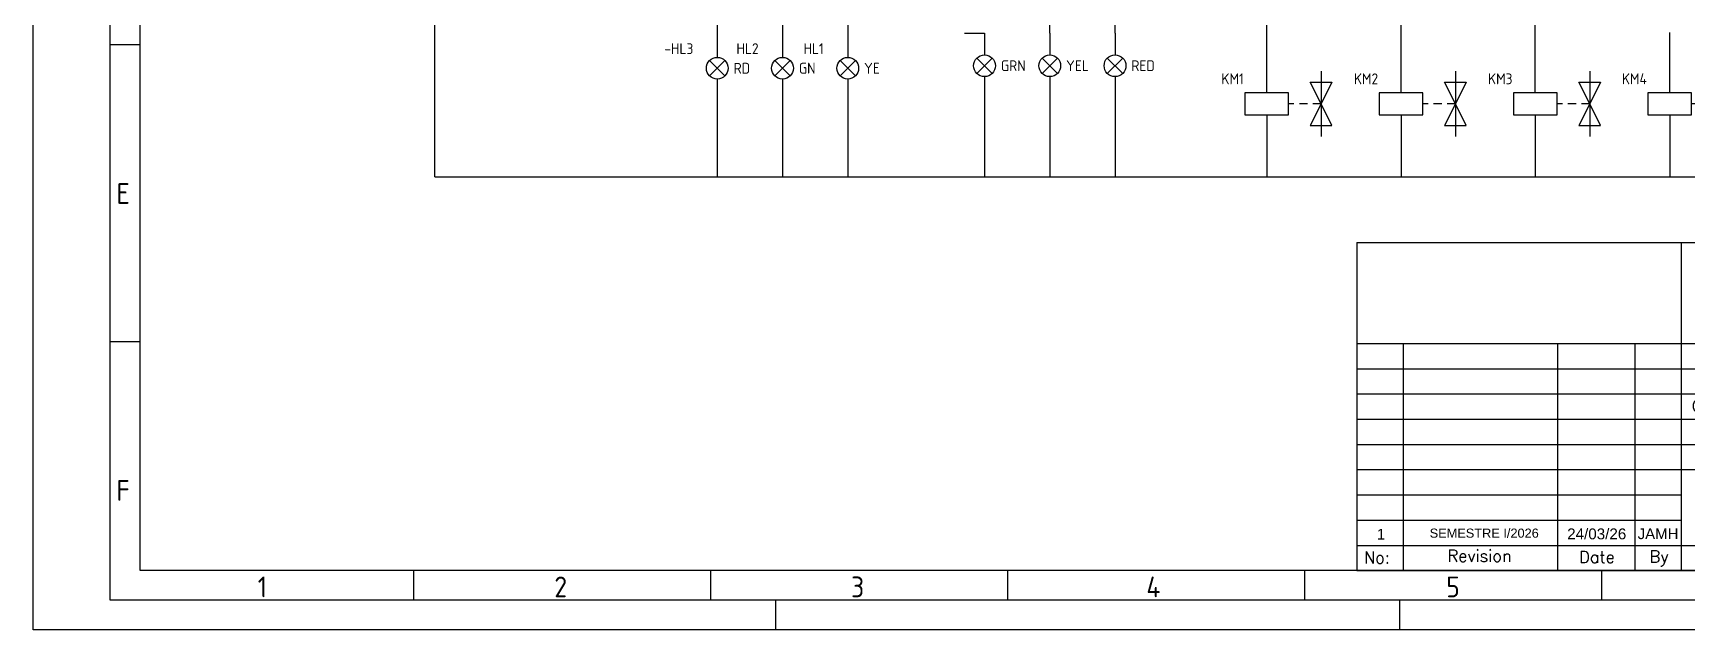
# Model space of a CAD drawing. Header units: millimetres. Extents: x 408 to 981, y 278 to 684.
# Drawn here: x 407.7 to 787.9, y 278.4 to 415.7 of the extents above; entities that cross this region are included whole.
import ezdxf
from ezdxf.enums import TextEntityAlignment as Align

# ---------------------------------------------------------------- set-up
doc = ezdxf.new("R2010")
doc.units = ezdxf.units.MM
doc.linetypes.add('DASHED', pattern=[0.75, 0.5, -0.25])
for name, color, linetype in [('025', 1, 'Continuous'), ('035', 5, 'Continuous'), ('07', 7, 'Continuous'), ('GRN_0.5mm^2', 3, 'DASHED'), ('MISC', 2, 'Continuous'), ('RED_2.5mm^2', 1, 'Continuous'), ('SYMS', 7, 'Continuous'), ('TAGS', 51, 'Continuous')]:
    doc.layers.add(name, color=color, linetype=linetype)
doc.styles.add('ISO Proportional', font='isocp.shx')
doc.styles.get("Standard").update_dxf_attribs({"font": 'arial.ttf'})
doc.styles.add('WD', font='romans.shx')
doc.styles.add('WD_IEC', font='isocp2.shx', dxfattribs={"width": 0.9, "height": 4})

# ---------------------------------------------------------------- blocks, each defined once
blk = doc.blocks.new('VLT1R')
for p, q in [((0, 7.5), (0, 2.5)), ((-1.77, -1.77), (1.77, 1.77)), ((1.77, -1.77), (-1.77, 1.77)), ((0, -2.5), (0, -7.5))]:
    blk.add_line(p, q)
blk.add_circle((0, 0), 2.5)
at = {"style": 'WD_IEC'}
for tag, p in [('INST', (-5.5, 10.25)), ('LOC', (-5.5, 6.75)), ('TAG1', (-5.5, 3.25)), ('DESC2', (-5.5, -9.85)), ('DESC1', (-5.5, -6.35)), ('DESC3', (-5.5, -13.35))]:
    blk.add_attdef(tag, text='', height=2.5, dxfattribs=at).set_placement(p, align=Align.RIGHT)
at = {"style": 'WD_IEC', "flags": 1}
for tag, p, height in [('X2TERM01', (0, 7.5), 0.32), ('X4LINK', (-3, 0), 0.32), ('X1LINK', (3, 0), 0.32), ('ASSYCODE', (1, -4), 1), ('X8TERM02', (0, -7.5), 0.32), ('FAMILY', (1, -5.5), 1), ('CATDESC', (1, -7), 1)]:
    blk.add_attdef(tag, p, '', height=height, dxfattribs=at)
at = {"style": 'WD_IEC'}
blk.add_attdef('TERM01', text='', height=2, rotation=90, dxfattribs=at).set_placement((-1, 7.5), align=Align.RIGHT)
at = {"style": 'WD_IEC', "flags": 9}
for tag, p in [('MFG', (-6, -0.25)), ('CAT', (-6, -2.75))]:
    blk.add_attdef(tag, text='', height=1.5, dxfattribs=at).set_placement(p, align=Align.RIGHT)
at = {"style": 'WD_IEC'}
blk.add_attdef('TERM02', (-1, -7.5), '', height=2, rotation=90, dxfattribs=at)
at = {"lineweight": 13, "style": 'WD_IEC'}
blk.add_attdef('COLOR', text='', height=2.5, dxfattribs=at).set_placement((3.75, 0), align=Align.MIDDLE_LEFT)
at = {"lineweight": 15, "style": 'WD_IEC'}
for tag, p in [('XREF', (-5.5, -18)), ('WDTAGALT', (-5.5, -22))]:
    blk.add_attdef(tag, text='', height=2.5, dxfattribs=at).set_placement(p, align=Align.RIGHT)
blk = doc.blocks.new('VLT1G')
for p, q in [((0, 7.5), (0, 2.5)), ((-1.77, -1.77), (1.77, 1.77)), ((1.77, -1.77), (-1.77, 1.77)), ((0, -2.5), (0, -7.5))]:
    blk.add_line(p, q)
blk.add_circle((0, 0), 2.5)
at = {"style": 'WD_IEC'}
for tag, p in [('INST', (-5.5, 10.25)), ('LOC', (-5.5, 6.75)), ('TAG1', (-5.5, 3.25)), ('DESC2', (-5.5, -9.85)), ('DESC1', (-5.5, -6.35)), ('DESC3', (-5.5, -13.35))]:
    blk.add_attdef(tag, text='', height=2.5, dxfattribs=at).set_placement(p, align=Align.RIGHT)
at = {"style": 'WD_IEC', "flags": 1}
for tag, p, height in [('X2TERM01', (0, 7.5), 0.32), ('X4LINK', (-3, 0), 0.32), ('X1LINK', (3, 0), 0.32), ('ASSYCODE', (1, -4), 1), ('X8TERM02', (0, -7.5), 0.32), ('FAMILY', (1, -5.5), 1), ('CATDESC', (1, -7), 1)]:
    blk.add_attdef(tag, p, '', height=height, dxfattribs=at)
at = {"style": 'WD_IEC'}
blk.add_attdef('TERM01', text='', height=2, rotation=90, dxfattribs=at).set_placement((-1, 7.5), align=Align.RIGHT)
at = {"style": 'WD_IEC', "flags": 9}
for tag, p in [('MFG', (-6, -0.25)), ('CAT', (-6, -2.75))]:
    blk.add_attdef(tag, text='', height=1.5, dxfattribs=at).set_placement(p, align=Align.RIGHT)
at = {"style": 'WD_IEC'}
blk.add_attdef('TERM02', (-1, -7.5), '', height=2, rotation=90, dxfattribs=at)
at = {"lineweight": 13, "style": 'WD_IEC'}
blk.add_attdef('COLOR', text='', height=2.5, dxfattribs=at).set_placement((3.75, 0), align=Align.MIDDLE_LEFT)
at = {"lineweight": 15, "style": 'WD_IEC'}
for tag, p in [('WDTAGALT', (-5.5, -21)), ('XREF', (-5.5, -18))]:
    blk.add_attdef(tag, text='', height=2.5, dxfattribs=at).set_placement(p, align=Align.RIGHT)
blk = doc.blocks.new('VLT1Y')
for p, q in [((0, 7.5), (0, 2.5)), ((-1.77, -1.77), (1.77, 1.77)), ((1.77, -1.77), (-1.77, 1.77)), ((0, -2.5), (0, -7.5))]:
    blk.add_line(p, q)
blk.add_circle((0, 0), 2.5)
at = {"style": 'WD_IEC'}
for tag, p in [('INST', (-5.5, 10.25)), ('LOC', (-5.5, 6.75)), ('TAG1', (-5.5, 3.25)), ('DESC2', (-5.5, -9.85)), ('DESC1', (-5.5, -6.35)), ('DESC3', (-5.5, -13.35))]:
    blk.add_attdef(tag, text='', height=2.5, dxfattribs=at).set_placement(p, align=Align.RIGHT)
at = {"style": 'WD_IEC', "flags": 1}
for tag, p, height in [('X2TERM01', (0, 7.5), 0.32), ('X4LINK', (-3, 0), 0.32), ('X1LINK', (3, 0), 0.32), ('ASSYCODE', (1, -4), 1), ('X8TERM02', (0, -7.5), 0.32), ('FAMILY', (1, -5.5), 1), ('CATDESC', (1, -7), 1)]:
    blk.add_attdef(tag, p, '', height=height, dxfattribs=at)
at = {"style": 'WD_IEC'}
blk.add_attdef('TERM01', text='', height=2, rotation=90, dxfattribs=at).set_placement((-1, 7.5), align=Align.RIGHT)
at = {"style": 'WD_IEC', "flags": 9}
for tag, p in [('MFG', (-6, -0.25)), ('CAT', (-6, -2.75))]:
    blk.add_attdef(tag, text='', height=1.5, dxfattribs=at).set_placement(p, align=Align.RIGHT)
at = {"style": 'WD_IEC'}
blk.add_attdef('TERM02', (-1, -7.5), '', height=2, rotation=90, dxfattribs=at)
at = {"lineweight": 13, "style": 'WD_IEC'}
blk.add_attdef('COLOR', text='', height=2.5, dxfattribs=at).set_placement((3.75, 0), align=Align.MIDDLE_LEFT)
at = {"lineweight": 15, "style": 'WD_IEC'}
for tag, p in [('WDTAGALT', (-5.5, -21.5)), ('XREF', (-5.5, -18))]:
    blk.add_attdef(tag, text='', height=2.5, dxfattribs=at).set_placement(p, align=Align.RIGHT)
blk = doc.blocks.new('VSV1')
for p, q in [((0, 2.5), (0, 7.5)), ((12.5, 0), (10, 5)), ((10, 5), (15, 5)), ((12.5, 7.5), (12.5, -7.5)), ((15, 5), (12.5, 0)), ((6.25, 0), (5, 0)), ((9.38, 0), (7.5, 0)), ((12.5, 0), (10, -5)), ((12.5, 0), (10.62, 0)), ((15, -5), (12.5, 0)), ((0, -2.5), (0, -7.5)), ((10, -5), (15, -5))]:
    blk.add_line(p, q)
blk.add_lwpolyline([(-5, 2.5), (-5, -2.5), (5, -2.5), (5, 2.5)], close=True)
at = {"style": 'WD_IEC'}
for tag, p in [('INST', (-5.25, 11.5)), ('LOC', (-5.25, 8)), ('TAG1', (-5.25, 4.5)), ('DESC1', (-5.25, -6.85)), ('DESC3', (-5.25, -13.85)), ('DESC2', (-5.25, -10.35))]:
    blk.add_attdef(tag, text='', height=2.5, dxfattribs=at).set_placement(p, align=Align.RIGHT)
at = {"style": 'WD_IEC', "flags": 1}
for tag, p, height in [('X2TERM01', (0, 7.5), 0.32), ('X4LINK', (-5, 0), 0.32), ('X1LINK', (12.5, 0), 0.32), ('ASSYCODE', (1, -4), 1), ('X8TERM02', (0, -7.5), 0.32), ('FAMILY', (1, -5.5), 1), ('CATDESC', (1, -7), 1)]:
    blk.add_attdef(tag, p, '', height=height, dxfattribs=at)
at = {"style": 'WD_IEC'}
blk.add_attdef('TERM01', text='', height=2, rotation=90, dxfattribs=at).set_placement((-1, 7.5), align=Align.RIGHT)
at = {"style": 'WD_IEC', "flags": 9}
for tag, p in [('MFG', (-6, 1)), ('CAT', (-6, -1.5))]:
    blk.add_attdef(tag, text='', height=1.5, dxfattribs=at).set_placement(p, align=Align.RIGHT)
at = {"style": 'WD_IEC'}
blk.add_attdef('TERM02', (-1, -7.5), '', height=2, rotation=90, dxfattribs=at)
at = {"lineweight": 9, "style": 'WD_IEC'}
for tag, p in [('NO', (-5.5, -16.5)), ('NC', (-5.5, -20))]:
    blk.add_attdef(tag, text='', height=2.5, dxfattribs=at).set_placement(p, align=Align.TOP_RIGHT)
for tag, p in [('XREFNO', (-4, -16.5)), ('XREFNC', (-4, -20)), ('WDTAGALT', (-3.88, -23.13))]:
    blk.add_attdef(tag, text='', height=2.5, dxfattribs=at).set_placement(p, align=Align.TOP_LEFT)
blk = doc.blocks.new('IEC_border_a3')
at = {"layer": '035'}
for p, q in [((17.98, 98.54), (13, 98.54)), ((18, 48.5), (13.02, 48.5)), ((64, 10), (64, 5)), ((114, 10), (114, 5)), ((164, 10), (164, 5)), ((214, 10), (214, 5)), ((264, 10), (264, 5)), ((125, 0), (125, 5)), ((230, 5), (230, 0))]:
    blk.add_line(p, q, dxfattribs=at)
for points in [[(0, 297), (420, 297), (420, 0), (0, 0)], [(18, 287), (410, 287), (410, 10), (18, 10)]]:
    blk.add_lwpolyline(points, close=True, dxfattribs=at)
at = {"layer": '07'}
blk.add_lwpolyline([(13, 292), (415, 292), (415, 5), (13, 5)], close=True, dxfattribs=at)
at = {"layer": '035', "style": 'ISO Proportional'}
for s, p in [('E', (14.02, 71.75)), ('F', (14.02, 21.75)), ('1', (37.81, 5.5)), ('2', (87.73, 5.5)), ('3', (137.68, 5.5)), ('4', (187.38, 5.5)), ('5', (237.84, 5.5))]:
    blk.add_text(s, height=3.5, dxfattribs=at).set_placement(p)
blk = doc.blocks.new('IEC_tblock_a3')
at = {"layer": '035'}
for p, q in [((-106.6, 55.25), (-106.6, 17)), ((-36.4, 55.25), (-36.4, 48.88)), ((-88.4, 48.88), (0, 48.88)), ((-179.4, 38.25), (-179.4, 0)), ((-153.4, 38.25), (-153.4, 0)), ((-140.4, 38.25), (-140.4, 0)), ((-122.2, 38.25), (-122.2, 21.25)), ((-187.2, 34), (-88.4, 34)), ((-187.2, 29.75), (-88.4, 29.75)), ((-187.2, 25.5), (-88.4, 25.5)), ((-187.2, 21.25), (-88.4, 21.25)), ((-187.2, 17), (-132.6, 17)), ((-187.2, 12.75), (-132.6, 12.75)), ((-187.2, 8.5), (-132.6, 8.5)), ((-13, 8.5), (0, 8.5)), ((-187.2, 4.25), (0, 4.25)), ((-44.2, 4.25), (-44.2, 0))]:
    blk.add_line(p, q, dxfattribs=at)
at = {"layer": '07'}
for p, q in [((-187.2, 55.25), (-187.2, 0)), ((-187.2, 55.25), (0, 55.25)), ((-132.6, 55.25), (-132.6, 0)), ((-88.4, 55.25), (-88.4, 0)), ((0, 55.25), (0, 0)), ((-187.2, 38.25), (0, 38.25)), ((-132.6, 17), (0, 17)), ((-13, 17), (-13, 4.25)), ((-187.2, 0), (0, 0))]:
    blk.add_line(p, q, dxfattribs=at)
at = {"style": 'WD'}
for tag, p in [('SCALE', (-69.88, 51.07)), ('SH', (-8.74, 10.06)), ('FILENAME', (-68.15, 0.8))]:
    blk.add_attdef(tag, p, '', height=2, dxfattribs=at)
for tag, height, p in [('PROJDESC', 5, (-45.9, 29.2)), ('EDDATE', 2, (-114.97, 30.8)), ('EDBY', 2, (-98.02, 30.86)), ('CKDATE', 2, (-114.85, 26.58)), ('CKBY', 2, (-97.88, 26.3)), ('DWGDESC', 5, (-44.85, 19.72)), ('DWGNO', 3.5, (-48.54, 9.46))]:
    blk.add_attdef(tag, text='', height=height, dxfattribs=at).set_placement(p, align=Align.CENTER)
at = {"style": 'WD', "flags": 1}
blk.add_attdef('WD_TB', (-120.95, 11.91), '', height=2, dxfattribs=at)
at = {"layer": '025', "style": 'WD'}
for s, p in [('SCALE', (-80.57, 51.13)), ('NAME', (-97.74, 35.14)), ('No:', (-183.81, 1.19)), ('Revision', (-166.53, 1.47)), ('Date', (-146.79, 1.28)), ('By', (-136.33, 1.37))]:
    blk.add_text(s, height=2, dxfattribs=at).set_placement(p, align=Align.CENTER)
for s, p in [('DATE', (-118, 35)), ('Edit', (-130.55, 30.72)), ('Chec.', (-130.82, 26.72)), ('SHEETS', (-11.17, 14.05)), ('FILENAME', (-87.18, 0.61))]:
    blk.add_text(s, height=2, dxfattribs=at).set_placement(p)

msp = doc.modelspace()

# ---------------------------------------------------------------- linework, layer by layer
at = {"layer": 'RED_2.5mm^2'}
for p, q in [((500.05, 382.63), (500.05, 427.96)), ((565.04, 427.96), (565, 415.13)), ((753.09, 406.94), (753.09, 426.93)), ((595, 423.43), (595, 415.13)), ((691.33, 406.94), (691.33, 423.89)), ((722.21, 406.94), (722.21, 425.26)), ((580, 420.06), (580, 415.13)), ((641.45, 415.71), (641.45, 419.03)), ((656.45, 415.71), (656.45, 420.79)), ((621.83, 415.72), (624.14, 415.72)), ((624.14, 415.71), (626.45, 415.71)), ((783.98, 406.94), (783.98, 415.82)), ((565, 400.13), (565, 382.63)), ((580, 400.13), (580, 382.63)), ((595, 400.13), (595, 382.63)), ((626.45, 400.71), (626.45, 382.63)), ((641.45, 400.71), (641.45, 382.63)), ((656.45, 400.71), (656.45, 382.63)), ((691.33, 391.94), (691.33, 382.63)), ((722.21, 391.94), (722.21, 382.63)), ((753.09, 391.94), (753.09, 382.63)), ((783.98, 391.94), (783.98, 382.63)), ((500.05, 382.63), (847.96, 382.63))]:
    msp.add_line(p, q, dxfattribs=at)

# ---------------------------------------------------------------- block references
at = {"xscale": 1.366054111090824, "yscale": 1.366054111090824, "zscale": 1.366054111090824}
msp.add_blockref('IEC_border_a3', (407.69, 278.4), dxfattribs=at)
ref = msp.add_blockref('IEC_tblock_a3', (967.77, 292.06), dxfattribs=dict(xscale=1.366054111090824, yscale=1.366054111090824, zscale=1.366054111090824))
ref.add_attrib('DWGNO', 'DIAGRAMA ELÉCTRICO', dxfattribs={"height": 4.7812, "style": 'WD'}).set_placement((901.46, 304.98), align=Align.CENTER)
ref.add_attrib('SH', '04', (955.83, 305.81), dxfattribs={"height": 2.732, "style": 'WD'})
at = {"layer": 'SYMS'}
ref = msp.add_blockref('VLT1R', (565, 407.63), dxfattribs=at)
ref.add_attrib('COLOR', 'RD', dxfattribs={"layer": 'MISC', "lineweight": 13, "height": 2.5, "style": 'WD_IEC'}).set_placement((568.75, 407.63), align=Align.MIDDLE_LEFT)
ref.add_attrib('TAG1', '-HL3', dxfattribs={"layer": 'TAGS', "height": 2.5, "style": 'WD_IEC'}).set_placement((559.5, 410.88), align=Align.RIGHT)
ref = msp.add_blockref('VLT1G', (580, 407.63), dxfattribs=at)
ref.add_attrib('COLOR', 'GN', dxfattribs={"layer": 'MISC', "lineweight": 13, "height": 2.5, "style": 'WD_IEC'}).set_placement((583.75, 407.63), align=Align.MIDDLE_LEFT)
ref.add_attrib('TAG1', 'HL2', dxfattribs={"layer": 'TAGS', "height": 2.5, "style": 'WD_IEC'}).set_placement((574.5, 410.88), align=Align.RIGHT)
ref = msp.add_blockref('VLT1Y', (595, 407.63), dxfattribs=at)
ref.add_attrib('COLOR', 'YE', dxfattribs={"layer": 'MISC', "lineweight": 13, "height": 2.5, "style": 'WD_IEC'}).set_placement((598.75, 407.63), align=Align.MIDDLE_LEFT)
ref.add_attrib('TAG1', 'HL1', dxfattribs={"layer": 'TAGS', "height": 2.5, "style": 'WD_IEC'}).set_placement((589.5, 410.88), align=Align.RIGHT)
ref = msp.add_blockref('VLT1R', (626.45, 408.21), dxfattribs=at)
ref.add_attrib('COLOR', 'GRN', dxfattribs={"layer": 'MISC', "lineweight": 13, "height": 2.5, "style": 'WD_IEC'}).set_placement((630.2, 408.21), align=Align.MIDDLE_LEFT)
ref = msp.add_blockref('VLT1G', (641.45, 408.21), dxfattribs=at)
ref.add_attrib('COLOR', 'YEL', dxfattribs={"layer": 'MISC', "lineweight": 13, "height": 2.5, "style": 'WD_IEC'}).set_placement((645.2, 408.21), align=Align.MIDDLE_LEFT)
ref = msp.add_blockref('VLT1Y', (656.45, 408.21), dxfattribs=at)
ref.add_attrib('COLOR', 'RED', dxfattribs={"layer": 'MISC', "lineweight": 13, "height": 2.5, "style": 'WD_IEC'}).set_placement((660.2, 408.21), align=Align.MIDDLE_LEFT)
ref = msp.add_blockref('VSV1', (691.33, 399.44), dxfattribs=at)
ref.add_attrib('TAG1', 'KM1', dxfattribs={"layer": 'TAGS', "height": 2.5, "style": 'WD_IEC'}).set_placement((686.08, 403.94), align=Align.RIGHT)
ref = msp.add_blockref('VSV1', (722.21, 399.44), dxfattribs=at)
ref.add_attrib('TAG1', 'KM2', dxfattribs={"layer": 'TAGS', "height": 2.5, "style": 'WD_IEC'}).set_placement((716.96, 403.94), align=Align.RIGHT)
ref = msp.add_blockref('VSV1', (753.09, 399.44), dxfattribs=at)
ref.add_attrib('TAG1', 'KM3', dxfattribs={"layer": 'TAGS', "height": 2.5, "style": 'WD_IEC'}).set_placement((747.84, 403.94), align=Align.RIGHT)
ref = msp.add_blockref('VSV1', (783.98, 399.44), dxfattribs=at)
ref.add_attrib('TAG1', 'KM4', dxfattribs={"layer": 'TAGS', "height": 2.5, "style": 'WD_IEC'}).set_placement((778.73, 403.94), align=Align.RIGHT)

# ---------------------------------------------------------------- texts
at = {"layer": 'GRN_0.5mm^2', "attachment_point": 1}
for s, width, insert, char_height in [('{\\C0;1}', 19.704, (716.65, 301.66), 2.465), ('{\\C0;SEMESTRE I/2026}', 33.1731, (728.8, 301.72), 2.0981), ('{\\C0;24/03/26}', 19.704, (760.41, 301.75), 2.5), ('{\\C0;JAMH}', 19.704, (776.62, 301.76), 2.465)]:
    msp.add_mtext_dynamic_manual_height_columns(s, width=width, gutter_width=12.33, heights=[0], dxfattribs=dict(at, insert=insert, char_height=char_height))

doc.saveas('drawing.dxf')
